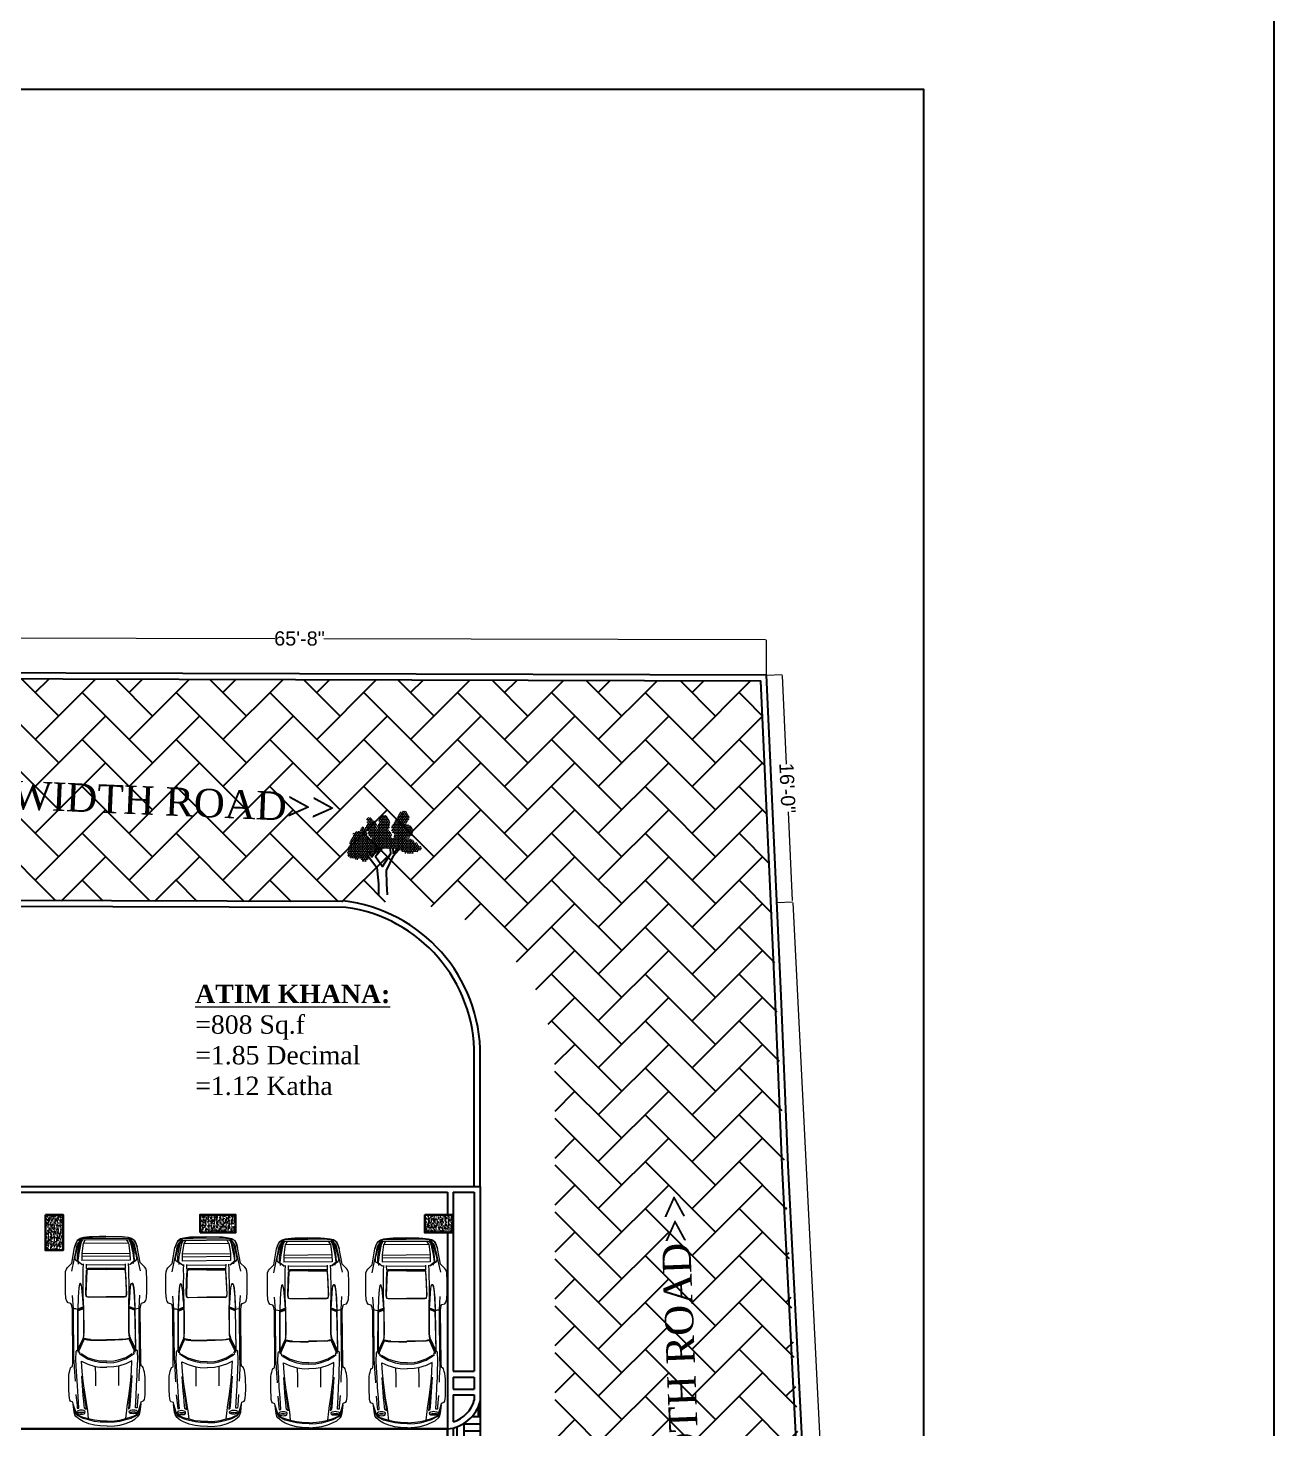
# Model space of a CAD drawing. Header units: inches. Extents: x -3571 to 5466, y -4496 to 5188.
# Drawn here: x 4415 to 5466, y 2149 to 3332 of the extents above; entities that cross this region are included whole.
import ezdxf

# ---------------------------------------------------------------- set-up
doc = ezdxf.new("R2010")
doc.units = ezdxf.units.IN
doc.header["$MEASUREMENT"] = 0
for name, color, linetype, lineweight in [('CLOUMN', 10, 'Continuous', 30), ('high income', 202, 'Continuous', 5), ('P1', 7, 'Continuous', 9), ('text', 7, 'Continuous', 5), ('wall', 250, 'Continuous', 30)]:
    doc.layers.add(name, color=color, linetype=linetype, lineweight=lineweight)
doc.layers.add('HATCH LIGHT', color=7, linetype='Continuous', lineweight=25, true_color=0x939c9f)
doc.layers.add('TREE', color=3, linetype='Continuous')
doc.styles.add('1-2', font='arial.ttf')
doc.styles.add('DIM', font='arial.ttf', dxfattribs={"width": 0.9, "height": 7})
doc.styles.add('style2', font='ARIALN.TTF')
doc.styles.add('TR', font='swisscb.ttf')
doc.dimstyles.new('STANDARD$0', dxfattribs={"dimscale": 0, "dimtxt": 10, "dimasz": 8, "dimexe": 6, "dimexo": 8, "dimgap": 3, "dimtad": 1, "dimdec": 0, "dimzin": 3, "dimdsep": 46, "dimlunit": 4, "dimtxsty": 'DIM', "dimblk": 'DOTSMALL', "dimcen": 0, "dimclrd": 6, "dimclre": 6, "dimclrt": 256, "dimadec": 0, "dimazin": 0, "dimtfac": 1, "dimtdec": 0, "dimtofl": 0, "dimtmove": 2, "dimatfit": 0, "dimldrblk": 'DOTSMALL', "dimfxl": 1, "dimtolj": 1, "dimtzin": 0, "dimarcsym": 0})
pattern_1 = [(45, (-169097.448, -8831.42), (3e-15, 39.5979797), [84, -28]), (135, (-169077.65, -8811.622), (3e-15, 39.5979797), [84, -28])]
pattern_2 = [(50, (-43240.7433, -66502.532), (3.44284888, -0.30121025), [0.36, -3.96]), (355, (-43240.7433, -66502.532), (-0.6660064, 3.61052224), [0.288, -3.168]), (100.4514445, (-43240.4564, -66502.557), (2.77684246, 3.30931196), [0.30595292, -3.36548214]), (46.1842, (-43240.7433, -66501.572), (5.12275839, -0.79449255), [0.54, -5.94]), (96.6356355, (-43240.3164, -66501.638), (4.48637734, 4.67576928), [0.45892964, -5.04822605]), (351.184164, (-43240.7433, -66501.572), (4.48637734, 4.67576928), [0.432, -4.752]), (21, (-43240.2633, -66501.812), (2.86515385, -1.932570675), [0.36, -3.96]), (326, (-43240.2633, -66501.812), (1.1679136, 3.48072022), [0.288, -3.168]), (71.4514447, (-43240.0245, -66501.973), (4.03306741, 1.54814953), [0.30595291, -3.36548214]), (37.5, (-43240.7433, -66502.5319), (0.058367306, 1.597890498), [0, -3.1296, 0, -3.216, 0, -3.18]), (7.5, (-43240.7433, -66502.5319), (1.26273378, 1.893176217), [0, -1.8336, 0, -3.0576, 0, -1.212]), (327.5, (-43241.8137, -66502.5319), (2.562347694, -0.108263384), [0, -1.2, 0, -3.744, 0, -4.968]), (317.5, (-43242.2937, -66502.5319), (2.79929361, 0.480503915), [0, -1.56, 0, -2.4864, 0, -3.528])]

# ---------------------------------------------------------------- blocks, each defined once
blk = doc.blocks.new('*D18')
at = {"layer": 'Defpoints', "color": 0, "ltscale": 2}
for p in [(5038.1, 2815.3), (4249.5, 2787.7), (5038, 2785.6)]:
    blk.add_point(p, dxfattribs=at)
at = {"layer": 'wall', "color": 7, "lineweight": 15, "ltscale": 2}
for p, q in [((4249.5, 2787.7), (4249.6, 2817.4)), ((4250.6, 2817.4), (4623.1, 2816.4)), ((5037.1, 2815.4), (4664.6, 2816.3)), ((5038, 2785.6), (5038.1, 2815.3))]:
    blk.add_line(p, q, dxfattribs=at)
at = {"layer": 'wall', "color": 7, "ltscale": 2}
for points in [[(4250.6, 2817.6), (4250.6, 2817.3), (4249.6, 2817.4)], [(5037.1, 2815.5), (5037.1, 2815.2), (5038.1, 2815.3)]]:
    blk.add_solid(points, dxfattribs=at)
at = {"layer": 'wall', "color": 7, "lineweight": 25, "ltscale": 2, "insert": (4643.9, 2816.4), "char_height": 12, "attachment_point": 5, "rotation": 359.8484, "style": '1-2'}
blk.add_mtext('\\A1;65\'-8"', dxfattribs=at)
blk = doc.blocks.new('*D20')
at = {"layer": 'Defpoints', "color": 0, "ltscale": 2}
for p in [(5046.8, 2593.5), (5104.9, 1436.1), (5118.3, 1436.8)]:
    blk.add_point(p, dxfattribs=at)
at = {"layer": 'wall', "color": 7, "lineweight": 15, "ltscale": 2}
for p, q in [((5046.8, 2593.5), (5060.1, 2594.2)), ((5060.2, 2593.2), (5088.2, 2036.2)), ((5118.2, 1437.8), (5090.2, 1994.8)), ((5104.9, 1436.1), (5118.3, 1436.8))]:
    blk.add_line(p, q, dxfattribs=at)
at = {"layer": 'wall', "color": 7, "ltscale": 2}
for points in [[(5060.4, 2593.2), (5060, 2593.2), (5060.1, 2594.2)], [(5118.4, 1437.8), (5118.1, 1437.8), (5118.3, 1436.8)]]:
    blk.add_solid(points, dxfattribs=at)
at = {"layer": 'wall', "color": 7, "lineweight": 25, "ltscale": 2, "insert": (5089.2, 2015.5), "char_height": 12, "attachment_point": 5, "rotation": 272.8755, "style": '1-2'}
blk.add_mtext('\\A1;96\'-7"', dxfattribs=at)
blk = doc.blocks.new('car-01')
at = {"layer": 'high income', "linetype": 'ByBlock'}
for p, q in [((-24.7, 141.3), (-23.6, 144.4)), ((-23.8, 144.3), (-24.7, 141.3)), ((-24.2, 134.5), (-21.4, 144.8)), ((-22.7, 146.7), (-23.8, 144.3)), ((-23.6, 144.4), (-22.5, 146.5)), ((-20.2, 148.3), (-22.7, 146.7)), ((-22.5, 146.5), (-20.2, 148)), ((-22.4, 143.8), (-21.4, 145.3)), ((-22.2, 136.7), (-20.5, 144.7)), ((-21.8, 143.8), (-21.6, 144.1)), ((-21.4, 144.8), (-20.1, 147.2)), ((-21.4, 145.3), (-21, 145.6)), ((-19.6, 144.7), (-21.3, 136.7)), ((-20.5, 144.7), (-19.2, 147.2)), ((-17.7, 149), (-20.2, 148.3)), ((-20.2, 148), (-17.7, 148.7)), ((-20.1, 147.2), (-19.1, 148.1)), ((-18.3, 147.2), (-19.6, 144.7)), ((-19.2, 147.2), (-18.6, 148.1)), ((-19.1, 148.1), (19.1, 148.1)), ((-17.8, 144.7), (-19, 136.5)), ((18.3, 147.2), (-18.3, 147.2)), ((17.8, 144.7), (-17.8, 144.7)), ((-13, 149.6), (-17.7, 149)), ((-17.7, 148.7), (-13.3, 149.2)), ((-16.2, 147.2), (-17.6, 144.8)), ((-13.3, 149.2), (-10.4, 149.3)), ((-10.1, 149.7), (-13, 149.6)), ((-10.4, 149.3), (0, 149.5)), ((0, 149.9), (-10.1, 149.7)), ((0, 149.9), (10.1, 149.7)), ((10.4, 149.3), (0, 149.5)), ((10.1, 149.7), (13, 149.6)), ((13.3, 149.2), (10.4, 149.3)), ((13, 149.6), (17.7, 149)), ((17.7, 148.7), (13.3, 149.2)), ((16.2, 147.2), (17.6, 144.8)), ((17.7, 149), (20.2, 148.3)), ((20.2, 148), (17.7, 148.7)), ((17.8, 144.7), (19, 136.5)), ((18.3, 147.2), (19.6, 144.7)), ((19.2, 147.2), (18.6, 148.1)), ((20.1, 147.2), (19.1, 148.1)), ((20.5, 144.7), (19.2, 147.2)), ((19.6, 144.7), (21.3, 136.7)), ((21.4, 144.8), (20.1, 147.2)), ((20.2, 148.3), (22.7, 146.7)), ((22.5, 146.5), (20.2, 148)), ((22.2, 136.7), (20.5, 144.7)), ((21.4, 145.3), (21, 145.6)), ((22.4, 143.8), (21.4, 145.3)), ((24.2, 134.5), (21.4, 144.8)), ((21.8, 143.8), (21.6, 144.1)), ((23.6, 144.4), (22.5, 146.5)), ((22.7, 146.7), (23.8, 144.3)), ((24.7, 141.3), (23.6, 144.4)), ((23.8, 144.3), (24.7, 141.3)), ((-27, 128.9), (-24.7, 141.3)), ((-25.1, 131.6), (-23.8, 137.5)), ((-24.4, 132.3), (-24.2, 134.5)), ((-23.8, 137.5), (-23, 142.1)), ((-23.6, 138.1), (-23.3, 138.5)), ((-23.3, 138.5), (-22.5, 142.1)), ((-23, 142.1), (-22.4, 143.8)), ((-22.5, 142.1), (-21.8, 143.8)), ((-22.5, 130.9), (-22.4, 134.6)), ((-22.4, 134.6), (-22.2, 136.7)), ((-21.6, 134.6), (-22.1, 130.9)), ((-21.3, 136.7), (-21.6, 134.6)), ((19, 134.3), (-19.1, 134.3)), ((-19, 136.5), (-19, 130.9)), ((19, 136.5), (-19, 136.5)), ((19, 136.5), (19, 130.9)), ((21.3, 136.7), (21.6, 134.6)), ((21.6, 134.6), (22.1, 130.9)), ((22.5, 142.1), (21.8, 143.8)), ((22.4, 134.6), (22.2, 136.7)), ((23, 142.1), (22.4, 143.8)), ((22.5, 130.9), (22.4, 134.6)), ((23.3, 138.5), (22.5, 142.1)), ((23.8, 137.5), (23, 142.1)), ((23.6, 138.1), (23.3, 138.5)), ((25.1, 131.6), (23.8, 137.5)), ((24.4, 132.3), (24.2, 134.5)), ((27, 128.9), (24.7, 141.3)), ((-32, 120.2), (-31.9, 122.4)), ((-31.9, 122.4), (-31.3, 124.3)), ((-31.3, 124.3), (-30.4, 125.5)), ((-30.4, 125.5), (-27, 128.9)), ((-27.1, 122.5), (-25.1, 131.6)), ((-23.9, 130.9), (-24.4, 132.3)), ((-18.6, 127.6), (-23.9, 130.9)), ((-22.1, 130.9), (-22.5, 130.9)), ((-22.5, 130.9), (-18.7, 127.6)), ((-21.6, 128.2), (-21.6, 129.5)), ((-19, 130.9), (19, 130.9)), ((-18, 124), (-17.8, 128.2)), ((-18, 119.1), (-18, 124)), ((-15.1, 122.9), (-16, 104.4)), ((-15.8, 115.7), (-15.3, 123.3)), ((-15.4, 124.3), (-15.5, 128.1)), ((15.5, 127.6), (-15.4, 127.6)), ((-14.3, 124.7), (-15.4, 124.3)), ((-15.3, 123.3), (-14.9, 123.8)), ((-14.8, 123.4), (-15.1, 122.9)), ((-14.9, 123.8), (-14.3, 124.1)), ((-14.2, 123.7), (-14.8, 123.4)), ((0, 124.8), (-14.3, 124.7)), ((-14.3, 124.1), (-7.5, 124.2)), ((-7.3, 123.8), (-14.2, 123.7)), ((-7.5, 124.2), (0, 124.2)), ((0, 123.8), (-7.3, 123.8)), ((0, 124.8), (14.3, 124.7)), ((7.5, 124.2), (0, 124.2)), ((0, 123.8), (7.3, 123.8)), ((7.3, 123.8), (14.2, 123.7)), ((14.3, 124.1), (7.5, 124.2)), ((14.2, 123.7), (14.8, 123.4)), ((14.3, 124.7), (15.4, 124.3)), ((14.9, 123.8), (14.3, 124.1)), ((14.8, 123.4), (15.1, 122.9)), ((15.3, 123.3), (14.9, 123.8)), ((15.1, 122.9), (16, 104.4)), ((15.8, 115.7), (15.3, 123.3)), ((15.4, 124.3), (15.5, 128.1)), ((18, 124), (17.8, 128.2)), ((18, 119.1), (18, 124)), ((18.6, 127.6), (23.9, 130.9)), ((22.5, 130.9), (18.7, 127.6)), ((21.6, 128.2), (21.6, 129.5)), ((22.1, 130.9), (22.5, 130.9)), ((23.9, 130.9), (24.4, 132.3)), ((27.1, 122.5), (25.1, 131.6)), ((30.4, 125.5), (27, 128.9)), ((31.3, 124.3), (30.4, 125.5)), ((31.9, 122.4), (31.3, 124.3)), ((32, 120.2), (31.9, 122.4)), ((-32.1, 116.9), (-32, 120.2)), ((-32.1, 106.1), (-32.1, 116.9)), ((-21, 112.4), (-21.7, 109.4)), ((-20.9, 112.2), (-21.6, 109.4)), ((-20.7, 112.8), (-21, 112.4)), ((-20.6, 112.6), (-20.9, 112.2)), ((-20.2, 112.9), (-20.7, 112.8)), ((-20.2, 112.6), (-20.6, 112.6)), ((-19.9, 112.6), (-20.2, 112.9)), ((-19.9, 112.4), (-20.2, 112.6)), ((-19.6, 111.6), (-19.9, 112.6)), ((-19.6, 111.5), (-19.9, 112.4)), ((-19.2, 109.5), (-19.6, 111.6)), ((-19.2, 109.5), (-19.6, 111.5)), ((-18.1, 113.4), (-18, 119.1)), ((-18.1, 104.2), (-18.1, 113.4)), ((-16.1, 104.2), (-15.8, 115.7)), ((16.1, 104.2), (15.8, 115.7)), ((18.1, 113.4), (18, 119.1)), ((18.1, 104.2), (18.1, 113.4)), ((19.2, 109.5), (19.6, 111.6)), ((19.2, 109.5), (19.6, 111.5)), ((19.6, 111.6), (19.9, 112.6)), ((19.6, 111.5), (19.9, 112.4)), ((19.9, 112.6), (20.2, 112.9)), ((19.9, 112.4), (20.2, 112.6)), ((20.2, 112.9), (20.7, 112.8)), ((20.2, 112.6), (20.6, 112.6)), ((20.6, 112.6), (20.9, 112.2)), ((20.7, 112.8), (21, 112.4)), ((20.9, 112.2), (21.6, 109.4)), ((21, 112.4), (21.7, 109.4)), ((32.1, 116.9), (32, 120.2)), ((32.1, 106.1), (32.1, 116.9)), ((-31.8, 101.1), (-32.1, 106.1)), ((-31.1, 98.9), (-31.8, 101.1)), ((-25.9, 92.9), (-26.6, 103.3)), ((-22.2, 102.1), (-22.6, 92.4)), ((-22.1, 102.1), (-22.5, 92.4)), ((-21.7, 109.4), (-22.2, 102.1)), ((-21.6, 109.4), (-22.1, 102.1)), ((-18.9, 106.4), (-19.2, 109.5)), ((-18.5, 101), (-18.9, 106.4)), ((-18.2, 97.5), (-18.5, 101)), ((-17.9, 97.5), (-18.1, 104.2)), ((-15.7, 102.2), (-16.1, 104.2)), ((-16, 104.4), (-15.6, 102.4)), ((-14.5, 101.9), (-15.7, 102.2)), ((-15.6, 102.4), (-14.4, 102)), ((0, 102.1), (-14.5, 101.9)), ((-14.4, 102), (0, 102.1)), ((14.4, 102), (0, 102.1)), ((0, 102.1), (14.5, 101.9)), ((15.6, 102.4), (14.4, 102)), ((14.5, 101.9), (15.7, 102.2)), ((16, 104.4), (15.6, 102.4)), ((15.7, 102.2), (16.1, 104.2)), ((17.9, 97.5), (18.1, 104.2)), ((18.2, 97.5), (18.5, 101)), ((18.5, 101), (18.9, 106.4)), ((18.9, 106.4), (19.2, 109.5)), ((21.6, 109.4), (22.1, 102.1)), ((21.7, 109.4), (22.2, 102.1)), ((22.1, 102.1), (22.5, 92.4)), ((22.2, 102.1), (22.6, 92.4)), ((25.9, 92.9), (26.6, 103.3)), ((31.1, 98.9), (31.8, 101.1)), ((31.8, 101.1), (32.1, 106.1)), ((-30.2, 97.6), (-31.1, 98.9)), ((-27.9, 97), (-30.2, 97.6)), ((-27.4, 96.3), (-27.9, 97)), ((-26.8, 92.5), (-27.4, 96.3)), ((-25.9, 92.9), (-26.8, 92.5)), ((-26.8, 50.6), (-26.8, 92.5)), ((-25.3, 92.9), (-25.9, 92.9)), ((-25.9, 52.4), (-25.9, 92.9)), ((-24, 92.8), (-25.3, 92.9)), ((-22.9, 92.4), (-24, 92.8)), ((-22.6, 92.4), (-22.9, 92.4)), ((-22.9, 60.4), (-22.6, 92.4)), ((-22.5, 92.4), (-22.8, 60.9)), ((-22.6, 92.4), (-22.5, 92.4)), ((-18, 94.4), (-22.5, 92.6)), ((-18, 93.8), (-22.5, 92)), ((-22.5, 91.3), (-18, 93.1)), ((-18, 93.8), (-18.2, 97.5)), ((-17.9, 89.6), (-18, 93.8)), ((-17.8, 93.8), (-17.9, 97.5)), ((-17.9, 78.4), (-17.9, 89.6)), ((-17.7, 89.6), (-17.8, 93.8)), ((-17.7, 78.4), (-17.7, 89.6)), ((17.7, 89.6), (17.8, 93.8)), ((17.7, 78.4), (17.7, 89.6)), ((17.8, 93.8), (17.9, 97.5)), ((17.9, 89.6), (18, 93.8)), ((17.9, 78.4), (17.9, 89.6)), ((18, 93.8), (18.2, 97.5)), ((18, 94.4), (22.5, 92.6)), ((18, 93.8), (22.5, 92)), ((22.5, 91.3), (18, 93.1)), ((22.6, 92.4), (22.5, 92.4)), ((22.5, 92.4), (22.8, 60.9)), ((22.6, 92.4), (22.9, 92.4)), ((22.9, 60.4), (22.6, 92.4)), ((22.9, 92.4), (24, 92.8)), ((24, 92.8), (25.3, 92.9)), ((25.3, 92.9), (25.9, 92.9)), ((25.9, 92.9), (26.8, 92.5)), ((25.9, 52.4), (25.9, 92.9)), ((26.8, 92.5), (27.4, 96.3)), ((26.8, 50.6), (26.8, 92.5)), ((27.4, 96.3), (27.9, 97)), ((27.9, 97), (30.2, 97.6)), ((30.2, 97.6), (31.1, 98.9)), ((-17.9, 74.6), (-17.9, 78.4)), ((-17.7, 74.6), (-17.7, 78.4)), ((17.7, 74.6), (17.7, 78.4)), ((17.9, 74.6), (17.9, 78.4)), ((-18.6, 69.7), (-22.4, 61.4)), ((-22.4, 60.7), (-18.6, 68.9)), ((-18.5, 68.5), (-22.3, 60.2)), ((-21.8, 59.8), (-18, 68.1)), ((-18.2, 70.9), (-18.6, 69.7)), ((-18.6, 68.9), (-18.4, 69.5)), ((-18.2, 69), (-18.5, 68.5)), ((-18.4, 69.5), (-18.2, 70.1)), ((-18, 71.7), (-18.2, 70.9)), ((-18.2, 70.1), (-17.9, 71.7)), ((-17.6, 69.3), (-18.2, 69)), ((-18, 71.7), (-17.9, 74.6)), ((-18, 68.1), (-17.7, 68.6)), ((-17.9, 71.7), (-17.7, 74.6)), ((-17.7, 68.6), (-17.3, 68.8)), ((-16.5, 69.1), (-17.6, 69.3)), ((-17.3, 68.8), (-16.4, 68.5)), ((-15.1, 68.8), (-16.5, 69.1)), ((-16.4, 68.5), (-15.1, 68.3)), ((-12.7, 68.5), (-15.1, 68.8)), ((-15.1, 68.3), (-12.6, 68.1)), ((-12.7, 68.5), (-6.4, 68.2)), ((-12.6, 68.1), (-6.4, 67.9)), ((-6.4, 68.2), (0, 68.2)), ((-6.4, 67.9), (0, 67.9)), ((6.4, 68.2), (0, 68.2)), ((6.4, 67.9), (0, 67.9)), ((12.7, 68.5), (6.4, 68.2)), ((12.6, 68.1), (6.4, 67.9)), ((15.1, 68.3), (12.6, 68.1)), ((12.7, 68.5), (15.1, 68.8)), ((15.1, 68.8), (16.5, 69.1)), ((16.4, 68.5), (15.1, 68.3)), ((17.3, 68.8), (16.4, 68.5)), ((16.5, 69.1), (17.6, 69.3)), ((17.7, 68.6), (17.3, 68.8)), ((17.6, 69.3), (18.2, 69)), ((17.9, 71.7), (17.7, 74.6)), ((18, 68.1), (17.7, 68.6)), ((18, 71.7), (17.9, 74.6)), ((18.2, 70.1), (17.9, 71.7)), ((18, 71.7), (18.2, 70.9)), ((21.8, 59.8), (18, 68.1)), ((18.2, 70.9), (18.6, 69.7)), ((18.4, 69.5), (18.2, 70.1)), ((18.2, 69), (18.5, 68.5)), ((18.6, 68.9), (18.4, 69.5)), ((18.5, 68.5), (22.3, 60.2)), ((18.6, 69.7), (22.4, 61.4)), ((22.4, 60.7), (18.6, 68.9)), ((-24.4, 52.5), (-24.2, 59.5)), ((-22.9, 60.4), (-24.2, 59.5)), ((-23, 60.4), (-23, 60.4)), ((-22.3, 58.3), (-22.9, 60.4)), ((-22.7, 59.8), (-22.4, 60.7)), ((-22.3, 60.2), (-22.3, 59.2)), ((-22.3, 59.2), (-22.3, 58.3)), ((-21.7, 58.6), (-21.8, 59.8)), ((-20.2, 56.2), (-21.8, 57.5)), ((-21, 57.7), (-21.7, 58.6)), ((-15.1, 54.2), (-20.2, 57.2)), ((-15.1, 53.1), (-20.2, 56.2)), ((15.1, 54.2), (20.2, 57.2)), ((15.1, 53.1), (20.2, 56.2)), ((20.2, 56.2), (21.8, 57.5)), ((21, 57.7), (21.7, 58.6)), ((21.7, 58.6), (21.8, 59.8)), ((22.3, 58.3), (22.9, 60.4)), ((22.3, 60.2), (22.3, 59.2)), ((22.3, 59.2), (22.3, 58.3)), ((22.7, 59.8), (22.4, 60.7)), ((22.9, 60.4), (24.2, 59.5)), ((23, 60.4), (23, 60.4)), ((24.4, 52.5), (24.2, 59.5)), ((-29.3, 44), (-28.6, 46.2)), ((-28.6, 46.2), (-28.1, 46.9)), ((-28.1, 46.9), (-27, 47.4)), ((-27, 47.4), (-26.8, 50.6)), ((-25.9, 52.4), (-25.7, 46.6)), ((-25.7, 46.6), (-25.3, 39.7)), ((-24, 43.4), (-24.4, 52.5)), ((-19.5, 43.4), (-19.9, 51.4)), ((-19.9, 51.4), (-15.1, 49.1)), ((-15.1, 54.2), (-15.1, 54.2)), ((-9.1, 52.2), (-15.1, 54.2)), ((-9.1, 51.1), (-15.1, 53.1)), ((-15.1, 49.1), (-9.1, 47.3)), ((-5.6, 51.4), (-9.1, 52.2)), ((-5.6, 50.3), (-9.1, 51.1)), ((-9.1, 47.3), (-9.1, 39.7)), ((-9.1, 47.3), (-5.6, 46.7)), ((0, 51.2), (-5.6, 51.4)), ((0, 50.1), (-5.6, 50.3)), ((-5.6, 46.7), (0, 46.5)), ((0, 51.2), (5.6, 51.4)), ((0, 50.1), (5.6, 50.3)), ((5.6, 46.7), (0, 46.5)), ((5.6, 51.4), (9.1, 52.2)), ((5.6, 50.3), (9.1, 51.1)), ((9.1, 47.3), (5.6, 46.7)), ((9.1, 52.2), (15.1, 54.2)), ((9.1, 51.1), (15.1, 53.1)), ((15.1, 49.1), (9.1, 47.3)), ((9.1, 47.3), (9.1, 39.7)), ((15.1, 54.2), (15.1, 54.2)), ((19.9, 51.4), (15.1, 49.1)), ((19.5, 43.4), (19.9, 51.4)), ((24, 43.4), (24.4, 52.5)), ((25.7, 46.6), (25.3, 39.7)), ((25.9, 52.4), (25.7, 46.6)), ((27, 47.4), (26.8, 50.6)), ((28.1, 46.9), (27, 47.4)), ((28.6, 46.2), (28.1, 46.9)), ((29.3, 44), (28.6, 46.2)), ((-30.2, 29.5), (-30.1, 38)), ((-30.1, 38), (-30, 40.4)), ((-30, 40.4), (-29.7, 42.4)), ((-29.7, 42.4), (-29.3, 44)), ((-25.3, 39.7), (-25.1, 35.6)), ((-23.8, 39.7), (-24, 43.4)), ((-23.4, 32), (-23.8, 39.7)), ((-19.6, 35.8), (-19.9, 39.7)), ((-19.3, 32), (-19.6, 35.8)), ((-18.8, 35.8), (-19.5, 43.4)), ((-18.3, 32), (-18.8, 35.8)), ((-9.1, 39.7), (-9.1, 32)), ((9.1, 39.7), (9.1, 32)), ((18.3, 32), (18.8, 35.8)), ((18.8, 35.8), (19.5, 43.4)), ((19.3, 32), (19.6, 35.8)), ((19.6, 35.8), (19.9, 39.7)), ((23.4, 32), (23.8, 39.7)), ((23.8, 39.7), (24, 43.4)), ((25.3, 39.7), (25.1, 35.6)), ((29.7, 42.4), (29.3, 44)), ((30, 40.4), (29.7, 42.4)), ((30.1, 38), (30, 40.4)), ((30.2, 29.5), (30.1, 38)), ((-30, 24.5), (-30.2, 29.5)), ((-29.8, 22.5), (-30, 24.5)), ((-29.5, 20.7), (-29.8, 22.5)), ((-24.6, 25.2), (-23.8, 16.5)), ((-22.9, 23.7), (-23.4, 32)), ((-22.6, 19.3), (-22.9, 23.7)), ((-19.1, 28.2), (-19.3, 32)), ((-18.8, 24.1), (-19.1, 28.2)), ((-18.4, 20), (-18.8, 24.1)), ((-18.6, 30.1), (-18, 24.7)), ((-17.4, 25.4), (-18.3, 32)), ((-18, 24.7), (-17.5, 21)), ((-16.9, 22.2), (-17.4, 25.4)), ((-15.8, 15.3), (-16.9, 22.2)), ((15.8, 15.3), (16.9, 22.2)), ((16.9, 22.2), (17.4, 25.4)), ((17.4, 25.4), (18.3, 32)), ((18, 24.7), (17.5, 21)), ((18.6, 30.1), (18, 24.7)), ((18.4, 20), (18.8, 24.1)), ((18.8, 24.1), (19.1, 28.2)), ((19.1, 28.2), (19.3, 32)), ((22.6, 19.3), (22.9, 23.7)), ((22.9, 23.7), (23.4, 32)), ((24.6, 25.2), (23.8, 16.5)), ((29.5, 20.7), (29.8, 22.5)), ((29.8, 22.5), (30, 24.5)), ((30, 24.5), (30.2, 29.5)), ((-29, 19.9), (-29.5, 20.7)), ((-27, 19.1), (-29, 19.9)), ((-26.7, 17.7), (-27, 19.1)), ((-26.1, 11.2), (-26.8, 17.7)), ((-24.8, 11.5), (-26.7, 17.7)), ((-25.4, 11.7), (-26.6, 16.2)), ((-25.5, 9.1), (-26.1, 11.2)), ((-24.4, 9.5), (-25.4, 11.7)), ((-23.6, 9.2), (-24.8, 11.5)), ((-23.6, 12), (-23.9, 11.4)), ((-23.9, 11.4), (-23.6, 10.3)), ((-23.8, 16.5), (-23.6, 14.3)), ((-23.6, 14.3), (-22.3, 14.4)), ((-22.9, 12.4), (-23.6, 12)), ((-21.7, 12.7), (-22.9, 12.4)), ((-22.3, 14.4), (-22.6, 19.3)), ((-20.6, 11.1), (-21.8, 11)), ((-20.6, 12.8), (-21.7, 12.7)), ((-19.5, 12.7), (-20.6, 12.8)), ((-19.4, 11), (-20.6, 11.1)), ((-18.4, 12.4), (-19.5, 12.7)), ((-18.1, 16.4), (-18.4, 20)), ((-17.7, 12), (-18.4, 12.4)), ((-17.9, 14.4), (-18.1, 16.4)), ((-16.7, 13.4), (-17.9, 14.4)), ((-17.4, 11.4), (-17.7, 12)), ((-17.6, 10.3), (-17.4, 11.4)), ((-17.5, 21), (-17.1, 17.2)), ((-17.1, 17.2), (-16.7, 13.4)), ((-15.4, 12.6), (-15.8, 15.3)), ((-14.7, 5.9), (-15.4, 12.6)), ((14.7, 5.9), (15.4, 12.6)), ((15.4, 12.6), (15.8, 15.3)), ((17.1, 17.2), (16.7, 13.4)), ((16.7, 13.4), (17.9, 14.4)), ((17.5, 21), (17.1, 17.2)), ((17.4, 11.4), (17.7, 12)), ((17.6, 10.3), (17.4, 11.4)), ((17.7, 12), (18.4, 12.4)), ((17.9, 14.4), (18.1, 16.4)), ((18.1, 16.4), (18.4, 20)), ((18.4, 12.4), (19.5, 12.7)), ((19.4, 11), (20.6, 11.1)), ((19.5, 12.7), (20.6, 12.8)), ((20.6, 12.8), (21.7, 12.7)), ((20.6, 11.1), (21.8, 11)), ((21.7, 12.7), (22.9, 12.4)), ((22.3, 14.4), (22.6, 19.3)), ((23.6, 14.3), (22.3, 14.4)), ((22.9, 12.4), (23.6, 12)), ((23.8, 16.5), (23.6, 14.3)), ((23.6, 12), (23.9, 11.4)), ((23.6, 9.2), (24.8, 11.5)), ((23.9, 11.4), (23.6, 10.3)), ((24.4, 9.5), (25.4, 11.7)), ((24.8, 11.5), (26.7, 17.7)), ((25.4, 11.7), (26.6, 16.2)), ((25.5, 9.1), (26.1, 11.2)), ((26.1, 11.2), (26.8, 17.7)), ((26.7, 17.7), (27, 19.1)), ((27, 19.1), (29, 19.9)), ((29, 19.9), (29.5, 20.7)), ((-24.8, 7.9), (-25.5, 9.1)), ((-21.7, 5.3), (-24.8, 7.9)), ((-23.5, 8.5), (-24.4, 9.5)), ((-23.3, 10.6), (-23.6, 10.3)), ((-23.6, 10.3), (-23.3, 10.1)), ((-21.3, 8), (-23.6, 9.2)), ((-19, 6.2), (-23.5, 8.5)), ((-22.7, 10.9), (-23.3, 10.6)), ((-23.3, 10.1), (-22.7, 9.8)), ((-21.8, 11), (-22.7, 10.9)), ((-22.7, 9.8), (-21.7, 9.7)), ((-21.8, 11), (-20.6, 10.8)), ((-21.7, 9.7), (-20.6, 9.6)), ((-19, 3.8), (-21.7, 5.3)), ((-19, 7.1), (-21.3, 8)), ((-20.6, 10.8), (-19.4, 11)), ((-20.6, 9.6), (-19.4, 9.7)), ((-18.5, 10.9), (-19.4, 11)), ((-19.4, 9.7), (-18.5, 9.8)), ((-14.7, 5.9), (-19, 7.1)), ((-14.7, 5), (-19, 6.2)), ((-14.7, 2), (-19, 3.8)), ((-17.9, 10.6), (-18.5, 10.9)), ((-18.5, 9.8), (-17.8, 10.1)), ((-17.6, 10.3), (-17.9, 10.6)), ((-17.8, 10.1), (-17.6, 10.3)), ((-10, 4.7), (-14.7, 5.9)), ((-10, 3.8), (-14.7, 5)), ((-10, 0.8), (-14.7, 2)), ((-5.6, 4.2), (-10, 4.7)), ((-5.6, 3.3), (-10, 3.8)), ((-5.6, 0.3), (-10, 0.8)), ((0, 3.9), (-5.6, 4.2)), ((0, 3.1), (-5.6, 3.3)), ((0, 0), (-5.6, 0.3)), ((0, 3.9), (5.6, 4.2)), ((0, 3.1), (5.6, 3.3)), ((0, 0), (5.6, 0.3)), ((5.6, 4.2), (10, 4.7)), ((5.6, 3.3), (10, 3.8)), ((5.6, 0.3), (10, 0.8)), ((10, 4.7), (14.7, 5.9)), ((10, 3.8), (14.7, 5)), ((10, 0.8), (14.7, 2)), ((14.7, 5.9), (19, 7.1)), ((14.7, 5), (19, 6.2)), ((14.7, 2), (19, 3.8)), ((17.6, 10.3), (17.9, 10.6)), ((17.8, 10.1), (17.6, 10.3)), ((18.5, 9.8), (17.8, 10.1)), ((17.9, 10.6), (18.5, 10.9)), ((18.5, 10.9), (19.4, 11)), ((19.4, 9.7), (18.5, 9.8)), ((19, 6.2), (23.5, 8.5)), ((19, 7.1), (21.3, 8)), ((19, 3.8), (21.7, 5.3)), ((20.6, 10.8), (19.4, 11)), ((20.6, 9.6), (19.4, 9.7)), ((21.8, 11), (20.6, 10.8)), ((21.7, 9.7), (20.6, 9.6)), ((21.3, 8), (23.6, 9.2)), ((22.7, 9.8), (21.7, 9.7)), ((21.7, 5.3), (24.8, 7.9)), ((21.8, 11), (22.7, 10.9)), ((22.7, 10.9), (23.3, 10.6)), ((23.3, 10.1), (22.7, 9.8)), ((23.3, 10.6), (23.6, 10.3)), ((23.6, 10.3), (23.3, 10.1)), ((23.5, 8.5), (24.4, 9.5)), ((24.8, 7.9), (25.5, 9.1))]:
    blk.add_line(p, q, dxfattribs=at)
blk = doc.blocks.new('*D25')
at = {"layer": 'Defpoints', "color": 0, "ltscale": 2}
for p in [(5038, 2785.6), (5051.4, 2786.2), (5046.8, 2593.5)]:
    blk.add_point(p, dxfattribs=at)
at = {"layer": 'wall', "color": 7, "lineweight": 15, "ltscale": 2}
for p, q in [((5038, 2785.6), (5051.4, 2786.2)), ((5051.4, 2785.2), (5054.8, 2710.3)), ((5060.1, 2595.2), (5056.7, 2670.1)), ((5046.8, 2593.5), (5060.1, 2594.2))]:
    blk.add_line(p, q, dxfattribs=at)
at = {"layer": 'wall', "color": 7, "ltscale": 2}
for points in [[(5051.6, 2785.2), (5051.3, 2785.2), (5051.4, 2786.2)], [(5060.2, 2595.2), (5059.9, 2595.1), (5060.1, 2594.2)]]:
    blk.add_solid(points, dxfattribs=at)
at = {"layer": 'wall', "color": 7, "lineweight": 25, "ltscale": 2, "insert": (5055.7, 2690.2), "char_height": 12, "attachment_point": 5, "rotation": 272.6097, "style": '1-2'}
blk.add_mtext('\\A1;16\'-0"', dxfattribs=at)

msp = doc.modelspace()

# ---------------------------------------------------------------- hatches: boundary and pattern name
at = {"lineweight": 25, "ltscale": 2}
h = msp.add_hatch(dxfattribs=at)
h.set_pattern_fill('AR-HBONE', color=0, scale=7, style=0)
h.set_pattern_definition(pattern_1)
h.paths.add_polyline_path([(5033.23447, 2780.58429), (4247.44053, 2782.66403), (3940.22406, 3096.43829), (3728.07312, 3126.88303), (3727.78538, 3131.97555), (3740.48057, 3220.44067), (3627.20424, 3235.26596), (3616.97621, 3161.0549), (3296.17799, 3192.72151), (3279.78613, 3045.66554), (3532.12354, 3019.43522), (3704.01013, 2941.48804), (3850.93716, 2920.33572), (4168.61969, 2595.87199), (4733.37255, 2593.91653), (4754.06812, 2590.54198), (4785.21507, 2578.89593), (4811.09932, 2561.52744), (4823.97897, 2547.03292)])
h = msp.add_hatch(dxfattribs=at)
h.set_pattern_fill('AR-HBONE', color=0, scale=7, style=0)
h.set_pattern_definition(pattern_1)
h.paths.add_polyline_path([(5033.23447, 2780.58429), (4823.97897, 2547.03292), (4836.85863, 2532.5384), (4849.56379, 2508.59965), (4859.55239, 2466.52796), (4859.71095, 1867.54777), (4859.71095, 1708.35744), (4838.3994, 1651.66656), (4821.64987, 1629.49349), (4803.26697, 1614.62405), (4961.59056, 1412.41891), (5099.67286, 1440.15915)])
h = msp.add_hatch()
h.set_pattern_fill('AR-PARQ1', color=1, scale=3, style=0)
h.set_pattern_definition([(90, (4746.832, 1331.588), (-36, 36), [36, -36]), (90, (4752.832, 1331.588), (-36, 36), [36, -36]), (90, (4758.832, 1331.588), (-36, 36), [36, -36]), (90, (4764.832, 1331.588), (-36, 36), [36, -36]), (90, (4770.832, 1331.588), (-36, 36), [36, -36]), (90, (4776.832, 1331.588), (-36, 36), [36, -36]), (90, (4782.832, 1331.588), (-36, 36), [36, -36]), (0, (4746.832, 1367.588), (36, -36), [36, -36]), (0, (4746.832, 1373.588), (36, -36), [36, -36]), (0, (4746.832, 1379.588), (36, -36), [36, -36]), (0, (4746.832, 1385.588), (36, -36), [36, -36]), (0, (4746.832, 1391.588), (36, -36), [36, -36]), (0, (4746.832, 1397.588), (36, -36), [36, -36]), (0, (4746.832, 1403.588), (36, -36), [36, -36])])
h.paths.add_polyline_path([(4796.47457, 2172.95521, -0.2772639788), (4773.71878, 2150.02297), (4773.71878, 2016.73811, -0.2772639788), (4796.47457, 1993.80588)])
h.paths.add_polyline_path([(4796.47457, 1511.53656), (4746.8324, 1511.53656), (4746.8324, 1331.58778), (4784.8324, 1331.58778), (4796.42988, 1331.58778)])
at = {"layer": 'HATCH LIGHT', "linetype": 'Continuous'}
h = msp.add_hatch(dxfattribs=at)
h.set_pattern_fill('AR-CONC,_O', color=256, scale=0.48)
h.set_pattern_definition(pattern_2)
h.paths.add_polyline_path([(4429.4341, 2329.98772), (4444.4341, 2329.98772), (4444.4341, 2299.98772), (4429.4341, 2299.98772)])
h = msp.add_hatch(dxfattribs=at)
h.set_pattern_fill('AR-CONC,_O', color=256, scale=0.48)
h.set_pattern_definition(pattern_2)
h.paths.add_polyline_path([(4559.98345, 2314.98772), (4559.98345, 2329.98772), (4589.98345, 2329.98772), (4589.98345, 2314.98772)])
h = msp.add_hatch(dxfattribs=at)
h.set_pattern_fill('AR-CONC,_O', color=256, scale=0.48)
h.set_pattern_definition([(50, (-37031.341, -66412.554), (3.44284888, -0.30121025), [0.36, -3.96]), (355, (-37031.341, -66412.554), (-0.6660064, 3.61052224), [0.288, -3.168]), (100.4514445, (-37031.054, -66412.579), (2.77684246, 3.30931196), [0.30595292, -3.36548214]), (46.1842, (-37031.341, -66411.594), (5.12275839, -0.79449255), [0.54, -5.94]), (96.6356355, (-37030.914, -66411.66), (4.48637734, 4.67576928), [0.45892964, -5.04822605]), (351.184164, (-37031.341, -66411.594), (4.48637734, 4.67576928), [0.432, -4.752]), (21, (-37030.861, -66411.834), (2.86515385, -1.93257068), [0.36, -3.96]), (326, (-37030.861, -66411.834), (1.1679136, 3.48072022), [0.288, -3.168]), (71.4514447, (-37030.6222, -66411.995), (4.03306741, 1.54814953), [0.30595291, -3.36548214]), (37.5, (-37031.341, -66412.554), (0.058367306, 1.597890498), [0, -3.1296, 0, -3.216, 0, -3.18]), (7.5, (-37031.341, -66412.554), (1.26273378, 1.893176217), [0, -1.8336, 0, -3.0576, 0, -1.212]), (327.5, (-37032.4114, -66412.554), (2.562347694, -0.108263384), [0, -1.2, 0, -3.744, 0, -4.968]), (317.5, (-37032.8914, -66412.554), (2.79929361, 0.480503915), [0, -1.56, 0, -2.4864, 0, -3.528])])
h.paths.add_polyline_path([(4749.62372, 2329.98772), (4749.62372, 2314.98772), (4773.62372, 2314.98772), (4773.62372, 2329.98772)])
at = {"layer": 'TREE'}
h = msp.add_hatch(dxfattribs=at)
h.set_pattern_fill('TRIANG', color=3, scale=2.240387, style=0)
h.set_pattern_definition([(60, (4714.5372, 2600.1301), (-0.77859, 1.348557), [0.77859, -0.77859]), (120, (4714.5372, 2600.1301), (-1.55718, 9e-10), [0.77859, -0.77859]), (0, (4714.1479, 2600.8044), (0.77859, 1.348557), [0.77859, -0.77859])])
edge = h.paths.add_edge_path()
edge.add_ellipse((4732.66911, 2647.39914), major_axis=(-0.52494, 0.52494), ratio=0.9999999904, start_angle=161.86063212, end_angle=174.8837442, ccw=False)
edge.add_ellipse((4735.85528, 2642.56195), major_axis=(-3.57467, 3.57467), ratio=0.9999998885, start_angle=347.41797611, end_angle=349.32639772, ccw=False)
edge.add_ellipse((4732.66911, 2647.39914), major_axis=(0.52494, 0.52494), ratio=0.9999999985, start_angle=264.88374425, end_angle=361.86063277)
edge.add_ellipse((4733.32563, 2654.32515), major_axis=(4.51561, 4.51561), ratio=0.9999999999, start_angle=223.66395041, end_angle=333.66395049)
edge.add_ellipse((4734.76981, 2653.78444), major_axis=(3.73459, 3.73459), ratio=0.9999999994, start_angle=344.29595054, end_angle=421.25126714)
edge.add_ellipse((4730.97353, 2659.68108), major_axis=(-1.74023, 1.74023), ratio=0.9999999984, start_angle=205.38530624, end_angle=240.16191099)
edge.add_ellipse((4730.14049, 2665.63987), major_axis=(-4.39002, 4.39002), ratio=1, start_angle=166.11701066, end_angle=276.11701125)
edge.add_ellipse((4732.40874, 2665.10266), major_axis=(3.96805, 3.96805), ratio=0.9999999994, start_angle=28.125111, end_angle=138.1251107)
edge.add_ellipse((4727.19157, 2661.86301), major_axis=(-2.09234, 2.09234), ratio=0.9999999996, start_angle=-37.50150452, end_angle=72.49849577)
edge.add_ellipse((4724.84103, 2657.35647), major_axis=(2.22897, 2.22897), ratio=0.9999999997, start_angle=49.98973073, end_angle=159.98973094)
edge.add_ellipse((4725.78811, 2655.35627), major_axis=(2.73121, 2.73121), ratio=0.9999999999, start_angle=125.03305909, end_angle=230.45623598)
edge.add_ellipse((4726.70086, 2648.64482), major_axis=(2.06325, 2.06325), ratio=0.9999999002, start_angle=409.71477915, end_angle=415.77452133, ccw=False)
edge.add_ellipse((4725.78811, 2655.35627), major_axis=(-2.73121, 2.73121), ratio=0.9999999472, start_angle=140.45623449, end_angle=145.03305758, ccw=False)
edge.add_ellipse((4726.70086, 2648.64482), major_axis=(2.06325, 2.06325), ratio=0.999999999, start_angle=55.77451869, end_angle=159.71477659)
edge.add_ellipse((4722.04308, 2643.32796), major_axis=(3.22594, 3.22594), ratio=0.9999999997, start_angle=18.89844426, end_angle=54.85960854)
edge.add_ellipse((4716.13176, 2649.58457), major_axis=(-3.8355, 3.8355), ratio=0.9999999999, start_angle=206.04600275, end_angle=265.40967357)
edge.add_ellipse((4717.6705, 2651.67077), major_axis=(-2.0929, 2.0929), ratio=0.9999999958, start_angle=253.89149605, end_angle=302.22276799)
edge.add_ellipse((4715.85501, 2657.23939), major_axis=(-2.57828, 2.57828), ratio=1, start_angle=177.64354522, end_angle=238.47071797)
edge.add_ellipse((4719.34072, 2658.17478), major_axis=(-0.07424, 0.07424), ratio=0.9999999567, start_angle=169.99999865, end_angle=279.99999887)
edge.add_ellipse((4713.73843, 2661.21671), major_axis=(-4.51672, 4.51672), ratio=0.9999999998, start_angle=197.43460288, end_angle=307.43460318)
edge.add_ellipse((4715.52442, 2663.08386), major_axis=(3.22707, 3.22707), ratio=0.9999999994, start_angle=56.95069468, end_angle=166.95069505)
edge.add_ellipse((4714.14684, 2657.28907), major_axis=(2.97038, 2.97038), ratio=0.9999999994, start_angle=81.4337494, end_angle=157.48339065)
edge.add_ellipse((4709.3279, 2653.32249), major_axis=(-1.79572, 1.79572), ratio=0.9999999992, start_angle=-66.663803, end_angle=-14.41905726)
edge.add_ellipse((4706.94353, 2657.43536), major_axis=(1.56603, 1.56603), ratio=0.9999999972, start_angle=254.55342155, end_angle=364.55342208)
edge.add_ellipse((4706.05667, 2660.05703), major_axis=(1.77142, 1.77142), ratio=0.9999999998, start_angle=293.05408721, end_angle=403.0540874)
edge.add_ellipse((4703.06012, 2662.19728), major_axis=(-2.19413, 2.19413), ratio=0.9999999998, start_angle=231.72683727, end_angle=341.72683679)
edge.add_ellipse((4702.68829, 2663.50674), major_axis=(1.26202, 1.26202), ratio=1, start_angle=79.9999997, end_angle=190.0000003)
edge.add_ellipse((4702.26677, 2661.18476), major_axis=(0.74236, 0.74236), ratio=0.9999999957, start_angle=79.99999981, end_angle=190.00000044)
edge.add_ellipse((4704.12506, 2657.17736), major_axis=(2.82489, 2.82489), ratio=0.9999999993, start_angle=83.0162608, end_angle=193.01626138)
edge.add_ellipse((4707.09572, 2653.12116), major_axis=(3.62771, 3.62771), ratio=0.9999999992, start_angle=127.52248679, end_angle=209.23069909)
edge.add_ellipse((4706.87279, 2645.25539), major_axis=(2.23025, 2.23025), ratio=0.9999999994, start_angle=66.80015677, end_angle=130.80186198)
edge.add_ellipse((4702.38824, 2645.61799), major_axis=(-0.95136, 0.95136), ratio=0.9999999985, start_angle=219.38244952, end_angle=331.37244082)
edge.add_ellipse((4699.84013, 2647.44083), major_axis=(1.57907, 1.57907), ratio=0.9999999999, start_angle=301.21869537, end_angle=411.21869533)
edge.add_ellipse((4695.94136, 2652.86765), major_axis=(-3.43921, 3.43921), ratio=0.9999999996, start_angle=183.7515282, end_angle=293.75152868)
edge.add_ellipse((4698.70981, 2654.13193), major_axis=(2.41836, 2.41836), ratio=0.9999999998, start_angle=62.10197773, end_angle=152.57126174)
edge.add_ellipse((4693.95057, 2651.67165), major_axis=(1.46369, 1.46369), ratio=0.9999999998, start_angle=326.06204196, end_angle=358.61119775, ccw=False)
edge.add_ellipse((4698.70981, 2654.13193), major_axis=(-2.41836, 2.41836), ratio=0.999999991, start_angle=62.57126196, end_angle=82.1019783, ccw=False)
edge.add_ellipse((4693.95057, 2651.67165), major_axis=(1.46369, 1.46369), ratio=0.9999999984, start_angle=358.61119775, end_angle=436.06204157)
edge.add_ellipse((4692.72621, 2650.00308), major_axis=(-2.43618, 2.43618), ratio=0.9999999991, start_angle=-47.60055219, end_angle=62.39944791)
edge.add_ellipse((4689.66151, 2646.82198), major_axis=(-1.52903, 1.52903), ratio=0.9999999995, start_angle=-39.08268359, end_angle=70.9173167)
edge.add_ellipse((4688.90353, 2643.63201), major_axis=(-1.79557, 1.79557), ratio=0.9999999996, start_angle=-17.13315743, end_angle=92.86684312)
edge.add_ellipse((4687.08104, 2639.44865), major_axis=(-1.62869, 1.62869), ratio=0.999999998, start_angle=-47.96091231, end_angle=87.02874004)
edge.add_ellipse((4688.36857, 2635.35485), major_axis=(2.78406, 2.78406), ratio=0.9999999999, start_angle=94.60193112, end_angle=239.25415583)
edge.add_ellipse((4692.2895, 2634.3884), major_axis=(2.90099, 2.90099), ratio=0.9999999998, start_angle=178.99377017, end_angle=284.08512652)
edge.add_ellipse((4698.86047, 2631.44983), major_axis=(-2.23607, 2.23607), ratio=0.9999999946, start_angle=12.04259701, end_angle=29.76855618, ccw=False)
edge.add_ellipse((4692.2895, 2634.3884), major_axis=(-2.90099, 2.90099), ratio=0.9999999861, start_angle=194.08512671, end_angle=207.72602677, ccw=False)
edge.add_ellipse((4698.86047, 2631.44983), major_axis=(-2.23607, 2.23607), ratio=0.9999999999, start_angle=29.76855604, end_angle=246.17910507)
edge.add_line((4701.80917, 2632.59232), (4711.4107, 2636.35183))
edge.add_line((4711.4107, 2636.35183), (4714.83956, 2639.66879))
edge.add_line((4714.83956, 2639.66879), (4720.85649, 2639.00489))
edge.add_line((4720.85649, 2639.00489), (4727.8402, 2638.18055))
edge.add_ellipse((4728.94302, 2638.51787), major_axis=(-0.81547, 0.81547), ratio=0.9999999976, start_angle=62.00747902, end_angle=214.56070761)
edge.add_ellipse((4733.09857, 2638.75838), major_axis=(2.15996, 2.15996), ratio=0.9999999996, start_angle=143.46138789, end_angle=253.46138732)
edge.add_ellipse((4737.33535, 2638.1484), major_axis=(-2.45375, 2.45375), ratio=0.9999999995, start_angle=81.73370367, end_angle=191.73370288)
edge.add_ellipse((4741.58058, 2638.72381), major_axis=(1.99381, 1.99381), ratio=0.999999999, start_angle=196.53861252, end_angle=306.53861194)
edge.add_ellipse((4745.35995, 2639.64321), major_axis=(1.175, 1.175), ratio=0.9999999972, start_angle=188.41512225, end_angle=298.41512145)
edge.add_ellipse((4745.20518, 2639.09888), major_axis=(1.23655, 1.23655), ratio=0.9999999983, start_angle=317.29484325, end_angle=427.29484298)
edge.add_ellipse((4741.56367, 2640.93857), major_axis=(-2.11165, 2.11165), ratio=0.9999999995, start_angle=220.74299462, end_angle=330.74299433)
edge.add_ellipse((4735.85528, 2642.56195), major_axis=(-3.57467, 3.57467), ratio=0.9999999996, start_angle=239.32639952, end_angle=347.41797746)

# ---------------------------------------------------------------- linework, layer by layer
for p, q in [((4683.12691, 2589.52158), (4166.51208, 2590.87752)), ((4680.20773, 2594.518), (4168.61954, 2595.87201)), ((4680.20773, 2594.518), (4168.61954, 2595.87201)), ((4680.17428, 2594.48455), (4168.61954, 2595.87201)), ((3660.85731, 2354.00319), (4796.47457, 2354.00319)), ((4796.47457, 2354.00355), (4796.47457, 1511.53656)), ((3742.88965, 2348.99904), (4768.71878, 2348.99904)), ((4768.71878, 2348.99904), (4768.71878, 2329.97704)), ((4773.71878, 2348.99904), (4773.62372, 2329.97704)), ((4773.71878, 2348.99904), (4779.45165, 2348.99904)), ((4773.71878, 2348.99904), (4791.47457, 2348.99904)), ((4791.47457, 2348.99904), (4791.47457, 2197.87044)), ((4768.71878, 2314.97704), (4768.71878, 2036.73811)), ((4773.62372, 2314.97704), (4773.71878, 2197.87044)), ((4773.71878, 2192.87044), (4773.71878, 2182.87044)), ((4791.47457, 2192.87044), (4791.47457, 2182.87044)), ((4773.71878, 2177.87044), (4773.71878, 2155.21304)), ((4791.47457, 2177.87044), (4791.47457, 2173.58626)), ((4773.71878, 2150.02297), (4773.71878, 2016.73811))]:
    msp.add_line(p, q)
at = {"color": 0, "lineweight": 25, "ltscale": 2}
for p, q in [((4791.47457, 2354.00284), (4791.47457, 2464.04456)), ((4796.47457, 2354.00319), (4796.31601, 2466.52762)), ((4773.71878, 2354.00319), (4791.47457, 2354.00381)), ((4773.71878, 2197.87044), (4791.47457, 2197.87044)), ((4773.71878, 2192.87044), (4791.47457, 2192.87044)), ((4773.71878, 2182.87044), (4791.47457, 2182.87044)), ((4773.71878, 2177.87044), (4791.47457, 2177.87044))]:
    msp.add_line(p, q, dxfattribs=at)
msp.add_lwpolyline([(35.26439, 3594.57701), (5466.35714, 3594.57701), (5466.35714, 18.87732), (35.26439, 18.87732)], close=True)
msp.add_lwpolyline([(3134.8017, 3280.10818), (5170.47411, 3280.10818), (5170.47411, 221.88766), (3134.8017, 221.88766)], close=True, dxfattribs=at)
for points in [[(3704.01097, 2941.48792), (3700.97, 2918.12192), (3466.59919, 1292.37863), (3747.09485, 1257.19921), (3710.52841, 1100.18131), (3637.73461, 773.10204), (3587.69138, 438.00118), (3568.06792, 339.5354), (5068.62331, 254.55296), (5047.68796, 464.75662), (5012.61309, 798.72782), (4975.46796, 1095.66578), (5004.38467, 1096.39015), (5001.94859, 1120.57621), (4985.21645, 1267.89245), (4967.14398, 1408.43408), (5104.90179, 1436.10913), (5092.0468, 1671.08), (5056.24432, 2371.51259), (5050.35277, 2514.8267), (5038.01225, 2785.57105), (4249.54795, 2787.65786), (3942.61132, 3101.14631), (3728.78328, 3131.83172)], [(3502.32422, 1287.89865), (3747.09478, 1257.19983), (3710.52835, 1100.18193), (3637.73455, 773.10267), (3587.69132, 438.00181), (3568.06786, 339.53602), (5068.62324, 254.55359), (5047.6879, 464.75725), (5012.61303, 798.72845), (4975.4679, 1095.66641), (5004.38461, 1096.39078), (5001.94853, 1120.57683), (4985.21639, 1267.89307), (4967.14392, 1408.4347), (5104.90173, 1436.10976), (5092.04674, 1671.08062), (5056.24426, 2371.51322), (5050.35271, 2514.82732), (5038.01218, 2785.57168), (4249.54789, 2787.65849), (3942.61126, 3101.14694), (3728.78322, 3131.83235)], [(4834.08018, 272.84471), (5063.0684, 259.87619), (5042.71384, 464.24836), (5007.64555, 798.15695), (4969.82096, 1100.52652), (4998.86945, 1101.25419), (4996.97688, 1120.04414), (4980.25251, 1267.29205), (4961.59041, 1412.41892), (5099.67271, 1440.15917), (5087.05372, 1670.81643), (5051.2495, 2371.2829), (5045.35738, 2514.6108), (5033.23432, 2780.58431), (4247.44038, 2782.66405), (3940.22391, 3096.43831), (3728.07297, 3126.88305)], [(4768.71878, 2016.73811), (4768.71878, 2149.17803), (3747.88965, 2149.17803), (3747.88965, 2016.72264)]]:
    msp.add_lwpolyline(points)
msp.add_lwpolyline([(3747.88965, 2149.17803), (4768.71878, 2149.17803)], dxfattribs=at)
for radius, end in [(130.63092, 83.52785137), (125.63092, 82.09462756)]:
    msp.add_arc((4665.84795, 2465.08459), radius, 359.52567338, end, dxfattribs=at)
for radius, start, end in [(31.36914, 274.95561812, 346.21483057), (26.36914, 287.00046196, 344.95765955)]:
    msp.add_arc((4766.00899, 2180.42991), radius, start, end)
at = {"layer": 'CLOUMN', "color": 1, "ltscale": 85}
for points in [[(4429.4341, 2329.98772), (4444.4341, 2329.98772), (4444.4341, 2299.98772), (4429.4341, 2299.98772)], [(4559.98345, 2314.98772), (4559.98345, 2329.98772), (4589.98345, 2329.98772), (4589.98345, 2314.98772)], [(4749.62372, 2329.98772), (4749.62372, 2314.98772), (4773.62372, 2314.98772), (4773.62372, 2329.98772)]]:
    msp.add_lwpolyline(points, close=True, dxfattribs=at)
at = {"layer": 'TREE', "color": 229}
for points in [[(4702.17808, 2636.83041), (4705.08226, 2632.2027), (4710.32197, 2639.73153)], [(4711.4107, 2636.35183), (4708.00954, 2632.31277), (4713.86857, 2623.97099), (4720.90902, 2634.94752), (4720.85649, 2639.00489)], [(4718.28358, 2600.11609), (4717.55906, 2609.42256), (4717.37671, 2620.49705), (4723.28205, 2633.13374), (4727.8402, 2638.18055)], [(4722.71786, 2639.54572), (4723.02049, 2635.09884), (4726.93825, 2639.65928)], [(4701.80917, 2632.59232), (4709.20008, 2623.05024), (4710.51686, 2609.37193), (4710.52641, 2600.42343)]]:
    msp.add_lwpolyline(points, dxfattribs=at)

# ---------------------------------------------------------------- block references
at = {"layer": 'wall', "xscale": -1.069034999992371, "yscale": 1.069034999993164, "zscale": 1.069034999998956, "rotation": 0.4717588788274263}
for p in [(4481.74176, 2151.5693), (4566.488, 2151.21101), (4652.20516, 2150.28503), (4735.18998, 2150.28503)]:
    msp.add_blockref('car-01', p, dxfattribs=at)

# ---------------------------------------------------------------- texts
at = {"layer": 'P1', "color": 0, "insert": (4555.9168, 2524.15441), "char_height": 15.5080647, "width": 175.9829134, "attachment_point": 1, "rotation": 0.02515331, "style": 'TR'}
msp.add_mtext('{\\fTimes New Roman|b1|i0|c0|p18;\\LATIM KHANA:\\P\\fTimes New Roman|b0|i0|c0|p18;\\l=808 Sq.f\\P=1.85 Decimal\\P=1.12 Katha}', dxfattribs=at)
at = {"layer": 'text', "char_height": 24, "width": 410.8173213, "attachment_point": 1, "style": 'style2'}
for insert, rotation in [((4263.77896, 2702.45129), 357.56606462), ((4964.32193, 1935.77268), 92.25720919)]:
    msp.add_mtext('{\\fTimes New Roman|b0|i0|c0|p18;<<16\'-0" WIDTH ROAD>>}', dxfattribs=dict(at, insert=insert, rotation=rotation))

# ---------------------------------------------------------------- dimensions: what is measured, and where the dimension line sits
at = {"layer": 'wall', "color": 0, "lineweight": 25, "ltscale": 2}
for p1, p2, distance, picture, middle in [((4249.54795, 2787.65786), (5038.01221, 2785.57102), 29.77756, '*D18', (4643.8589, 2816.3919)), ((5046.76463, 2593.54784), (5038.01221, 2785.57102), -13.37275, '*D25', (5055.7473, 2690.16833)), ((5046.76463, 2593.54784), (5104.90179, 1436.10913), 13.38718, '*D20', (5089.20353, 2015.50007))]:
    dim = msp.add_aligned_dim(p1=p1, p2=p2, distance=distance, dimstyle='STANDARD$0', override={"dimscale": 1, "dimtxt": 12, "dimasz": 1, "dimexe": 0, "dimexo": 0, "dimgap": 0.09, "dimtad": 0, "dimtxsty": '1-2', "dimclrd": 7, "dimclre": 7, "dimclrt": 7, "dimatfit": 3, "dimlwd": 15, "dimlwe": 15}, dxfattribs=at)
    dim.commit()
    dim.dimension.update_dxf_attribs({"geometry": picture, "text_midpoint": middle})

doc.saveas('drawing.dxf')
